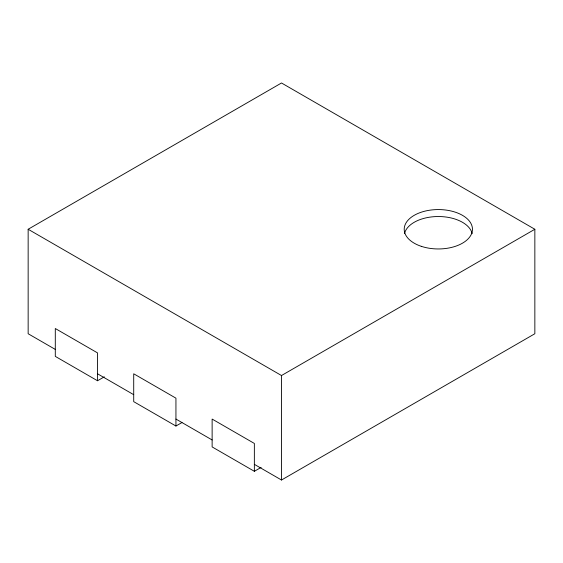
<?xml version="1.0" encoding="UTF-8"?>
<svg xmlns="http://www.w3.org/2000/svg" width="563" height="563" viewBox="0 0 563 563"><rect width="100%" height="100%" fill="white"/><g stroke="black" fill="none" stroke-linecap="round" stroke-linejoin="round"><path stroke-width="0.84" d="M55.294 349.412L28.15 333.739L28.15 229.261L281.5 82.986L534.85 229.261L534.85 333.739L281.5 480.014L254.356 464.341M97.519 380.757L97.519 352.895L55.294 328.518L55.294 356.379L97.519 380.757L104.303 376.837M175.938 426.029L175.938 398.168L133.713 373.79L133.713 401.651L175.938 426.029L181.969 422.546M28.15 229.261L281.5 375.528L534.85 229.261M254.356 471.301L254.356 443.44L212.131 419.062L212.131 446.923L254.356 471.301L261.141 467.389M97.519 373.79L133.713 394.684M175.938 419.062L212.131 439.963M281.5 375.528L281.5 480.014M404.501 233.652A34.125 19.698 0 0 1 438.338 216.523A34.125 19.698 0 0 1 472.167 233.652M421.272 246.32A34.125 19.698 0 0 0 472.456 229.261A34.125 19.698 0 0 0 421.272 212.202A34.125 19.698 0 0 0 421.272 246.32"/></g></svg>
